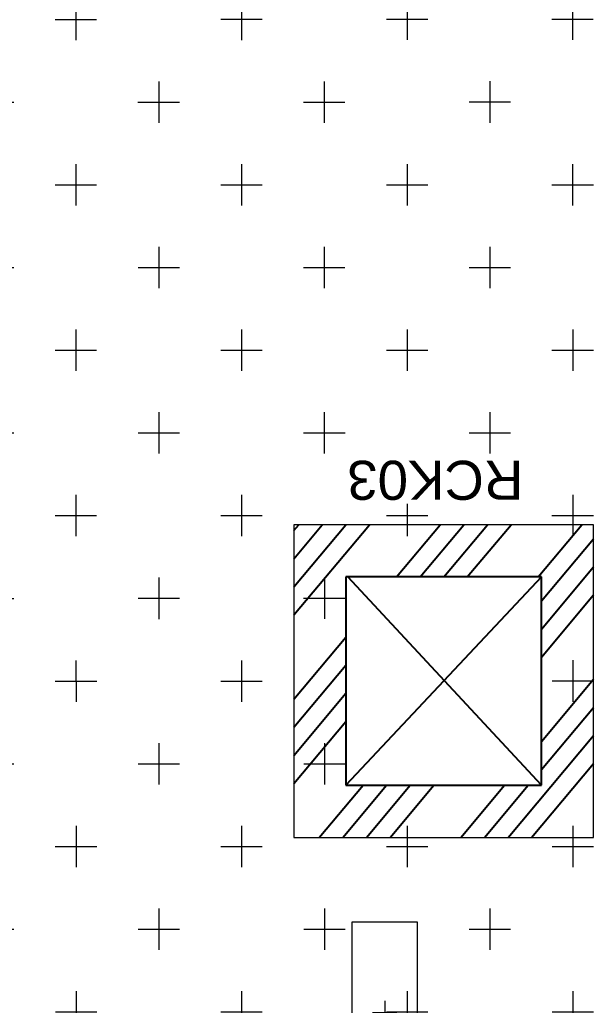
# Model space of a CAD drawing. Header units: millimetres. Extents: x 652937 to 1670132, y 1473552 to 2851037.
# Drawn here: x 762454 to 764658, y 1552146 to 1555929 of the extents above; entities that cross this region are included whole.
import ezdxf

# ---------------------------------------------------------------- set-up
doc = ezdxf.new("R2010")
doc.units = ezdxf.units.MM
doc.linetypes.add('HIDDEN', pattern=[0.375, 0.25, -0.125])
for name, color, linetype, lineweight in [('A-230-M_FLOOR', 2, 'Continuous', 25), ('A-FLOR-E', 2, 'Continuous', 9), ('A-WALL', 2, 'Continuous', 25), ('S-230-A-FLOOR', 2, 'Continuous', 9)]:
    doc.layers.add(name, color=color, linetype=linetype, lineweight=lineweight)
doc.layers.add('DIM', color=1, linetype='Continuous')
doc.layers.add('TEXT', color=3, linetype='Continuous')
doc.styles.add('Arial', font='arial.ttf')

# ---------------------------------------------------------------- blocks, each defined once
blk = doc.blocks.new('opening')
at = {"layer": 'A-230-M_FLOOR', "color": 15, "linetype": 'HIDDEN', "ltscale": 20}
for p, q in [((11.4885, -0.6511), (10.6884, -1.3938)), ((10.6887, -0.6511), (11.4885, -1.4011))]:
    blk.add_line(p, q, dxfattribs=at)
at = {"layer": 'A-230-M_FLOOR', "color": 15, "linetype": 'HIDDEN', "ltscale": 10}
blk.add_lwpolyline([(11.4885, -0.6511), (10.6884, -0.6511), (10.6884, -1.4009), (11.4885, -1.4009)], close=True, dxfattribs=at)
blk = doc.blocks.new('C29')
at = {"layer": 'S-230-A-FLOOR', "color": 251}
for p, q in [((0, 0.0467), (0, -0.0467)), ((-0.0467, 0), (0.0467, 0))]:
    blk.add_line(p, q, dxfattribs=at)
at = {"layer": 'S-230-A-FLOOR', "color": 13, "linetype": 'HIDDEN', "ltscale": 5}
blk.add_lwpolyline([(0.35, 0.125), (0.35, -0.125), (-0.35, -0.125), (-0.35, 0.125)], close=True, dxfattribs=at)
blk = doc.blocks.new('W-1-PP18-ST_ENT3_REV02_20260413-050421_PP18_ENT3_MAIN_PLAN')
at = {"layer": 'A-FLOR-E'}
h = blk.add_hatch(dxfattribs=at)
h.set_pattern_fill('CROSS', color=250, scale=50, angle=210.769)
h.set_pattern_definition([(90.0083, (9903.9, -26817.58), (-317.546, 317.454), [158.75, -476.25]), (180.0083, (9983.25, -26738.2), (-317.454, -317.546), [158.75, -476.25])])
h.paths.add_polyline_path([(10552.8, -11720.1), (10552.7, -10920), (11302.5, -10919.9), (11302.6, -11720)], flags=16)
h.paths.add_polyline_path([(18712.4, -10369.2), (18712.7, -10275.1), (20062.2, -10275), (20062.2, -7304.8), (20062.2, 1006.5), (8350.2, 1013.8), (8352.6, -15559), (13097.4, -15549.9), (13097.4, -10370)])
at = {"layer": 'TEXT'}
h = blk.add_hatch(dxfattribs=at)
h.set_pattern_fill('ANSI34', color=250, scale=21.831008, angle=305.769)
h.set_pattern_definition([(230.0083, (16484.82, -22407.65), (318.622, -267.277), []), (230.0083, (16387.17, -22416.2), (318.622, -267.277), []), (230.0083, (16289.52, -22424.77), (318.622, -267.277), []), (230.0083, (16191.87, -22433.32), (318.622, -267.277), [])])
h.paths.add_polyline_path([(8351.9, -15550.1), (8350.2, 1004.8), (20060.2, 1006.6), (20061.9, -15548.3)], flags=16)
h.paths.add_polyline_path([(8201.9, -15700.1), (8201.1, 1155.7), (20210.7, 1155.9), (20211.5, -15699.8)])
h = blk.add_hatch(dxfattribs=at)
h.set_pattern_fill('ANSI34', color=250, scale=21.831008, angle=305.769)
h.set_pattern_definition([(230.0083, (9903.25, -22408.6), (318.622, -267.277), []), (230.0083, (9805.6, -22417.16), (318.622, -267.277), []), (230.0083, (9707.95, -22425.7), (318.622, -267.277), []), (230.0083, (9610.3, -22434.28), (318.622, -267.277), [])])
h.paths.add_polyline_path([(10552.7, -10920), (10552.8, -11720.1), (11302.6, -11720), (11302.5, -10919.9)], flags=16)
h.paths.add_polyline_path([(10352.6, -10720), (10352.8, -11920.1), (11502.6, -11920), (11502.4, -10719.9)])
at = {"layer": 'A-WALL', "color": 2, "lineweight": 13}
for points in [[(10352.6, -10720), (10352.8, -11920.1), (11502.6, -11920), (11502.4, -10719.9)], [(10552.7, -10920), (10552.8, -11720.1), (11302.6, -11720), (11302.5, -10919.9)]]:
    blk.add_lwpolyline(points, close=True, dxfattribs=at)
at = {"color": 4, "xscale": 1000, "yscale": 1000, "zscale": 1000, "rotation": 90.00830806532032}
blk.add_blockref('opening', (9903.2, -22408.6), dxfattribs=at)
at = {"layer": 'S-230-A-FLOOR', "color": 4, "xscale": 1000, "yscale": 1000, "zscale": 1000, "rotation": 90.00830806532032}
blk.add_blockref('C29', (11154.1, -10046.1), dxfattribs=at)
at = {"layer": 'DIM', "color": 3, "insert": (10959.9, -12091.9), "char_height": 150, "attachment_point": 5, "rotation": 0.0083, "style": 'Arial', "bg_fill": 3, "box_fill_scale": 1.1, "bg_fill_color": 256, "bg_fill_true_color": 13158600, "bg_fill_transparency": 0}
blk.add_mtext('\\A1;RCK03', dxfattribs=at)

msp = doc.modelspace()

# ---------------------------------------------------------------- block references
at = {"color": 6, "rotation": 180}
msp.add_blockref('W-1-PP18-ST_ENT3_REV02_20260413-050421_PP18_ENT3_MAIN_PLAN', (775008.1769, 1542070.4203), dxfattribs=at)

doc.saveas('drawing.dxf')
